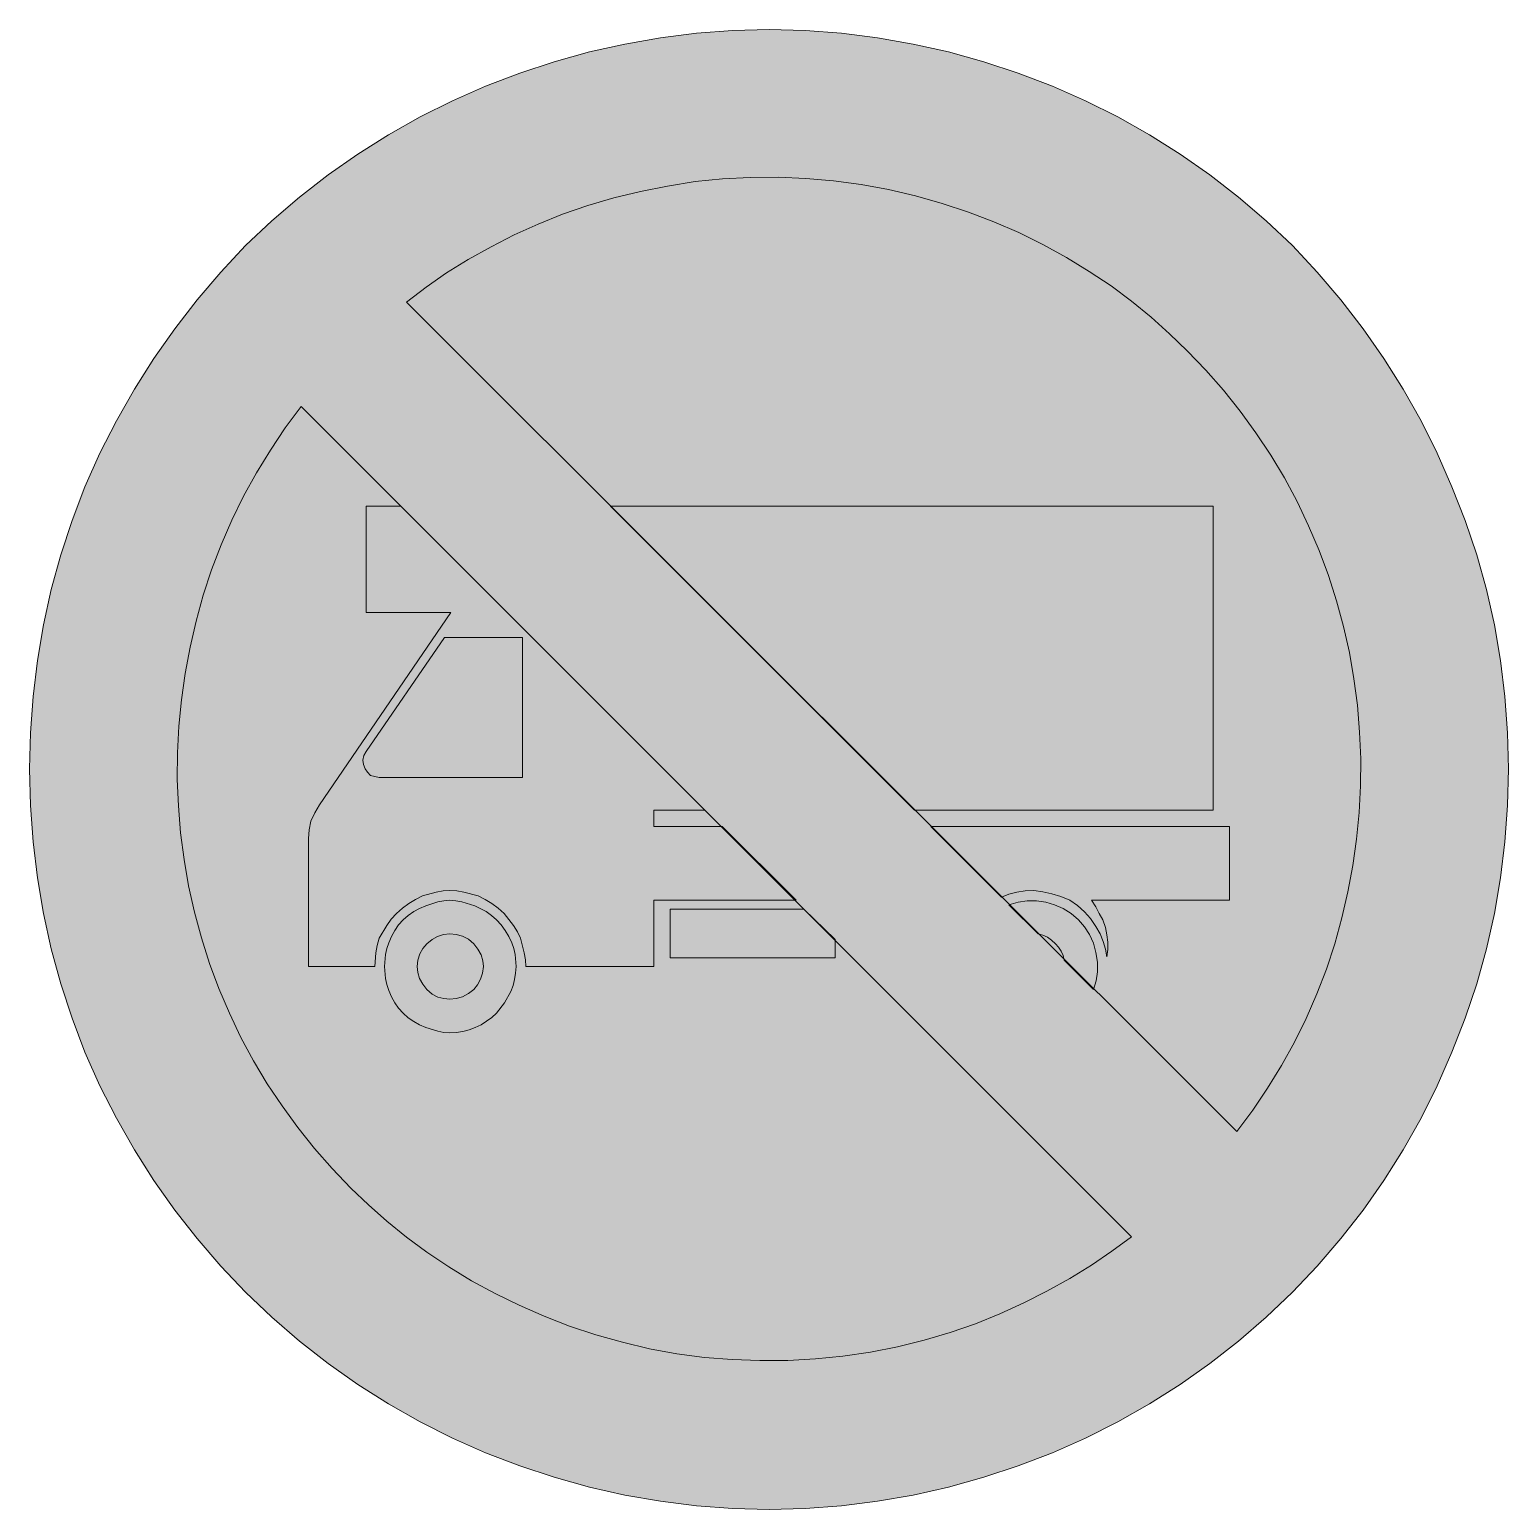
# Model space of a CAD drawing. Header units: metres. Extents: x 162 to 408, y 13 to 259.
import ezdxf

# ---------------------------------------------------------------- set-up
doc = ezdxf.new("R2010")
doc.units = ezdxf.units.M
for name, color, linetype, true_color in [('FILL_BLACK_000000', 7, 'Continuous', 0x000000), ('FILL_RED_FF0000', 7, 'Continuous', 0xff0000), ('FILL_WHITE_FFFFFF', 7, 'Continuous', 0xffffff), ('STROKE_BLACK_000000', 7, 'Continuous', 0x000000)]:
    doc.layers.add(name, color=color, linetype=linetype, true_color=true_color)

msp = doc.modelspace()

# ---------------------------------------------------------------- hatches: boundary and pattern name
at = {"layer": 'FILL_BLACK_000000', "true_color": 0x000000}
h = msp.add_hatch(color=7, dxfattribs=at)
h.dxf.hatch_style = 1
h.paths.add_polyline_path([(265.86, 103.32), (244.62, 103.32), (244.56, 104.43), (244.37, 105.59), (243.72, 108), (243.22, 109.08), (242.57, 110.14), (241.02, 112.14), (240.04, 113.02), (239, 113.78), (237.88, 114.44), (236.7, 115.02), (234.36, 115.67), (233.21, 115.86), (232.02, 115.92), (230.91, 115.86), (229.77, 115.67), (227.52, 115.02), (226.34, 114.44), (225.23, 113.78), (224.18, 113.02), (223.2, 112.14), (222.32, 111.16), (221.56, 110.14), (220.32, 108), (219.98, 106.79), (219.76, 105.59), (219.6, 103.32), (208.62, 103.32), (208.62, 124.56), (208.73, 126), (208.98, 127.44), (209.63, 128.79), (210.42, 130.14), (232.2, 162), (218.16, 162), (218.16, 179.64), (223.92, 179.64), (274.32, 129.24), (265.86, 129.24), (265.86, 126.54), (277.2, 126.54), (289.44, 114.3), (265.86, 114.3), (265.86, 103.32)])
h.paths.add_polyline_path([(217.76, 138.31), (217.62, 137.52), (217.73, 136.8), (217.98, 136.08), (218.36, 135.54), (218.88, 135), (220.32, 134.64), (244.08, 134.64), (244.08, 157.86), (231.12, 157.86), (218.16, 138.96), (217.76, 138.31)], flags=16)
h = msp.add_hatch(color=7, dxfattribs=at)
h.dxf.hatch_style = 1
h.paths.add_polyline_path([(358.56, 179.64), (358.56, 129.24), (309.06, 129.24), (258.66, 179.64), (358.56, 179.64)])
h = msp.add_hatch(color=7, dxfattribs=at)
h.dxf.hatch_style = 1
h.paths.add_polyline_path([(361.26, 126.54), (361.26, 114.3), (338.4, 114.3), (339.1, 113.22), (339.66, 112.14), (340.27, 111.04), (340.74, 109.8), (340.97, 108.58), (341.1, 107.37), (341.09, 106.15), (340.92, 104.94), (340.71, 106.18), (340.36, 107.46), (339.83, 108.74), (339.12, 109.98), (338.24, 111.26), (337.23, 112.41), (336.08, 113.42), (334.8, 114.3), (333.32, 114.91), (331.83, 115.38), (330.35, 115.72), (328.86, 115.92), (327.41, 115.85), (326.03, 115.65), (324.71, 115.31), (323.46, 114.84), (311.76, 126.54), (361.26, 126.54)])
h = msp.add_hatch(color=7, dxfattribs=at)
h.dxf.hatch_style = 1
h.paths.add_polyline_path([(242.77, 101.2), (242.5, 100.17), (242.12, 99.18), (241.1, 97.3), (239.76, 95.58), (238.98, 94.87), (238.12, 94.24), (237.2, 93.68), (236.23, 93.22), (235.21, 92.84), (234.17, 92.57), (233.1, 92.4), (232.02, 92.34), (231.05, 92.4), (230.04, 92.59), (228.06, 93.24), (227.01, 93.68), (226.04, 94.21), (225.12, 94.83), (224.28, 95.58), (223.53, 96.42), (222.91, 97.33), (222.38, 98.31), (221.94, 99.36), (221.6, 100.33), (221.38, 101.34), (221.22, 103.32), (221.38, 105.3), (221.6, 106.31), (221.94, 107.28), (222.38, 108.33), (222.91, 109.3), (223.53, 110.22), (224.28, 111.06), (225.12, 111.81), (226.04, 112.43), (227.01, 112.96), (228.06, 113.4), (230.04, 114.05), (231.05, 114.24), (232.02, 114.3), (233, 114.24), (234.02, 114.05), (236.16, 113.4), (238.03, 112.43), (238.92, 111.81), (239.76, 111.06), (240.53, 110.22), (241.22, 109.3), (241.81, 108.33), (242.28, 107.28), (242.62, 106.31), (242.84, 105.3), (243, 103.32), (242.94, 102.25), (242.77, 101.2)])
h.paths.add_polyline_path([(237.2, 105.28), (236.69, 106.23), (235.98, 107.1), (235.11, 107.88), (234.14, 108.38), (233.09, 108.64), (232.02, 108.72), (230.97, 108.62), (229.99, 108.31), (229.08, 107.81), (228.24, 107.1), (227.53, 106.33), (227.03, 105.41), (226.72, 104.39), (226.62, 103.32), (226.72, 102.35), (227.02, 101.36), (227.53, 100.41), (228.24, 99.54), (229.11, 98.76), (230.06, 98.26), (231.05, 98), (232.02, 97.92), (233.09, 98.02), (234.14, 98.32), (235.11, 98.83), (235.98, 99.54), (236.61, 100.31), (237.13, 101.23), (237.47, 102.25), (237.6, 103.32), (237.5, 104.29), (237.2, 105.28)], flags=16)
h = msp.add_hatch(color=7, dxfattribs=at)
h.dxf.hatch_style = 1
h.paths.add_polyline_path([(268.56, 112.86), (290.7, 112.86), (295.92, 107.82), (295.92, 104.76), (268.56, 104.76), (268.56, 112.86)])
h = msp.add_hatch(color=7, dxfattribs=at)
h.dxf.hatch_style = 1
h.paths.add_polyline_path([(326.23, 114.01), (327.76, 114.22), (329.3, 114.22), (330.82, 114.01), (332.29, 113.58), (333.71, 112.95), (335.03, 112.11), (336.24, 111.06), (337.25, 109.91), (338.09, 108.63), (338.72, 107.21), (339.12, 105.66), (339.39, 104.05), (339.41, 102.46), (339.2, 100.95), (338.76, 99.54), (333.9, 104.4), (333.7, 105.18), (333.38, 105.88), (332.96, 106.53), (332.46, 107.1), (331.78, 107.71), (331.09, 108.18), (330.36, 108.52), (329.58, 108.72), (324.72, 113.58), (326.23, 114.01)])
at = {"layer": 'FILL_RED_FF0000', "true_color": 0xff0000}
h = msp.add_hatch(color=7, dxfattribs=at)
h.dxf.hatch_style = 1
h.paths.add_polyline_path([(407.38, 130.02), (406.94, 124.01), (406.22, 118.04), (405.2, 112.12), (403.89, 106.26), (402.28, 100.47), (400.37, 94.74), (398.16, 89.1), (395.73, 83.57), (393.04, 78.18), (390.09, 72.94), (386.89, 67.86), (383.44, 62.95), (379.76, 58.22), (375.84, 53.67), (371.7, 49.32), (367.34, 45.17), (362.78, 41.23), (358.02, 37.52), (353.09, 34.04), (348, 30.81), (342.77, 27.83), (337.4, 25.12), (331.92, 22.68), (326.27, 20.52), (320.53, 18.64), (314.71, 17.03), (308.83, 15.7), (302.91, 14.67), (296.94, 13.92), (290.95, 13.47), (284.94, 13.32), (278.93, 13.47), (272.94, 13.92), (266.97, 14.67), (261.04, 15.7), (255.17, 17.03), (249.35, 18.64), (243.61, 20.52), (237.96, 22.68), (232.48, 25.12), (227.11, 27.83), (221.88, 30.81), (216.79, 34.04), (211.86, 37.52), (207.1, 41.23), (202.54, 45.17), (198.18, 49.32), (194.04, 53.67), (190.12, 58.22), (186.43, 62.95), (182.97, 67.86), (179.75, 72.94), (176.77, 78.18), (174.03, 83.57), (171.54, 89.1), (169.39, 94.74), (167.52, 100.47), (165.95, 106.26), (164.65, 112.12), (163.65, 118.04), (162.93, 124.01), (162.5, 130.02), (162.36, 136.08), (162.5, 142.09), (162.93, 148.08), (163.65, 154.04), (164.65, 159.95), (165.95, 165.81), (167.52, 171.59), (169.39, 177.29), (171.54, 182.88), (174.03, 188.41), (176.77, 193.81), (179.75, 199.05), (182.97, 204.14), (186.43, 209.07), (190.12, 213.84), (194.04, 218.43), (198.18, 222.84), (202.54, 226.98), (207.1, 230.9), (211.86, 234.58), (216.79, 238.03), (221.88, 241.23), (227.11, 244.18), (232.48, 246.87), (237.96, 249.3), (243.61, 251.46), (249.35, 253.34), (255.17, 254.95), (261.04, 256.27), (266.97, 257.31), (272.94, 258.06), (278.93, 258.51), (284.94, 258.66), (290.95, 258.51), (296.94, 258.06), (302.91, 257.31), (308.83, 256.27), (314.71, 254.95), (320.53, 253.34), (326.27, 251.46), (331.92, 249.3), (337.4, 246.87), (342.77, 244.18), (348, 241.23), (353.09, 238.03), (358.02, 234.58), (362.78, 230.9), (367.34, 226.98), (371.7, 222.84), (375.84, 218.43), (379.76, 213.84), (383.44, 209.07), (386.89, 204.14), (390.09, 199.05), (393.04, 193.81), (395.73, 188.41), (398.16, 182.88), (400.37, 177.29), (402.28, 171.59), (403.89, 165.81), (405.2, 159.95), (406.22, 154.04), (406.94, 148.08), (407.38, 142.09), (407.52, 136.08), (407.38, 130.02)])
at = {"layer": 'FILL_WHITE_FFFFFF', "true_color": 0xffffff}
h = msp.add_hatch(color=7, dxfattribs=at)
h.dxf.hatch_style = 1
h.paths.add_polyline_path([(224.82, 213.48), (228.1, 215.98), (231.5, 218.34), (235.07, 220.57), (238.86, 222.66), (242.7, 224.61), (246.67, 226.42), (250.73, 228.05), (254.88, 229.5), (259.23, 230.75), (263.65, 231.82), (268.14, 232.71), (272.7, 233.46), (277.21, 233.9), (281.81, 234.13), (286.44, 234.17), (291.06, 234), (295.65, 233.6), (300.22, 232.96), (304.75, 232.13), (309.24, 231.12), (313.66, 229.83), (317.99, 228.4), (322.23, 226.79), (326.34, 225), (330.35, 223.01), (334.26, 220.86), (338.03, 218.57), (341.64, 216.18), (345.05, 213.66), (348.28, 210.98), (351.33, 208.21), (354.24, 205.38), (357.34, 202.2), (360.28, 198.88), (363.06, 195.42), (365.67, 191.83), (368.12, 188.13), (370.39, 184.32), (372.49, 180.41), (374.4, 176.4), (376.13, 172.32), (377.67, 168.17), (379.02, 163.97), (380.18, 159.7), (381.15, 155.39), (381.92, 151.04), (382.49, 146.64), (382.86, 142.2), (383.03, 137.75), (383, 133.3), (382.77, 128.86), (382.34, 124.45), (381.72, 120.06), (380.91, 115.7), (379.91, 111.38), (378.72, 107.1), (377.34, 102.89), (375.76, 98.77), (373.99, 94.73), (372.04, 90.79), (369.91, 86.94), (367.61, 83.18), (365.14, 79.52), (362.52, 75.96), (224.82, 213.48)])
h = msp.add_hatch(color=7, dxfattribs=at)
h.dxf.hatch_style = 1
h.paths.add_polyline_path([(345.06, 58.5), (341.78, 56.11), (338.38, 53.8), (334.81, 51.59), (331.02, 49.5), (327.18, 47.55), (323.21, 45.74), (319.15, 44.11), (315, 42.66), (310.65, 41.38), (306.23, 40.27), (301.74, 39.37), (297.18, 38.7), (292.67, 38.26), (288.07, 38.02), (283.44, 37.99), (278.82, 38.16), (274.23, 38.53), (269.66, 39.13), (265.13, 39.96), (260.64, 41.04), (256.22, 42.25), (251.89, 43.69), (247.65, 45.34), (243.54, 47.16), (239.53, 49.12), (235.62, 51.23), (231.85, 53.51), (228.24, 55.98), (224.83, 58.47), (221.6, 61.09), (218.55, 63.8), (215.64, 66.6), (212.54, 69.83), (209.6, 73.18), (206.82, 76.64), (204.21, 80.21), (201.76, 83.9), (199.49, 87.69), (197.39, 91.58), (195.48, 95.58), (193.75, 99.67), (192.21, 103.84), (190.86, 108.07), (189.7, 112.36), (188.73, 116.71), (187.96, 121.09), (187.39, 125.51), (187.02, 129.96), (186.85, 134.35), (186.88, 138.76), (187.11, 143.16), (187.54, 147.55), (188.16, 151.93), (188.97, 156.28), (189.97, 160.6), (191.16, 164.88), (192.54, 169.1), (194.12, 173.24), (195.89, 177.31), (197.84, 181.28), (199.97, 185.17), (202.27, 188.95), (204.74, 192.63), (207.36, 196.2), (345.06, 58.5)])

# ---------------------------------------------------------------- linework, layer by layer
at = {"layer": 'FILL_BLACK_000000', "lineweight": 0, "true_color": 0x000000}
for points in [[(265.86, 103.32), (244.62, 103.32), (244.56, 104.43), (244.37, 105.59), (243.72, 108), (243.22, 109.08), (242.57, 110.14), (241.02, 112.14), (240.04, 113.02), (239, 113.78), (237.88, 114.44), (236.7, 115.02), (234.36, 115.67), (233.21, 115.86), (232.02, 115.92), (230.91, 115.86), (229.77, 115.67), (227.52, 115.02), (226.34, 114.44), (225.23, 113.78), (224.18, 113.02), (223.2, 112.14), (222.32, 111.16), (221.56, 110.14), (220.32, 108), (219.98, 106.79), (219.76, 105.59), (219.6, 103.32), (208.62, 103.32), (208.62, 124.56), (208.73, 126), (208.98, 127.44), (209.63, 128.79), (210.42, 130.14), (232.2, 162), (218.16, 162), (218.16, 179.64), (223.92, 179.64), (274.32, 129.24), (265.86, 129.24), (265.86, 126.54), (277.2, 126.54), (289.44, 114.3), (265.86, 114.3)], [(358.56, 179.64), (358.56, 129.24), (309.06, 129.24), (258.66, 179.64)], [(217.76, 138.31), (217.62, 137.52), (217.73, 136.8), (217.98, 136.08), (218.36, 135.54), (218.88, 135), (220.32, 134.64), (244.08, 134.64), (244.08, 157.86), (231.12, 157.86), (218.16, 138.96)], [(361.26, 126.54), (361.26, 114.3), (338.4, 114.3), (339.1, 113.22), (339.66, 112.14), (340.27, 111.04), (340.74, 109.8), (340.97, 108.58), (341.1, 107.37), (341.09, 106.15), (340.92, 104.94), (340.71, 106.18), (340.36, 107.46), (339.83, 108.74), (339.12, 109.98), (338.24, 111.26), (337.23, 112.41), (336.08, 113.42), (334.8, 114.3), (333.32, 114.91), (331.83, 115.38), (330.35, 115.72), (328.86, 115.92), (327.41, 115.85), (326.03, 115.65), (324.71, 115.31), (323.46, 114.84), (311.76, 126.54)], [(242.77, 101.2), (242.5, 100.17), (242.12, 99.18), (241.1, 97.3), (239.76, 95.58), (238.98, 94.87), (238.12, 94.24), (237.2, 93.68), (236.23, 93.22), (235.21, 92.84), (234.17, 92.57), (233.1, 92.4), (232.02, 92.34), (231.05, 92.4), (230.04, 92.59), (228.06, 93.24), (227.01, 93.68), (226.04, 94.21), (225.12, 94.83), (224.28, 95.58), (223.53, 96.42), (222.91, 97.33), (222.38, 98.31), (221.94, 99.36), (221.6, 100.33), (221.38, 101.34), (221.22, 103.32), (221.38, 105.3), (221.6, 106.31), (221.94, 107.28), (222.38, 108.33), (222.91, 109.3), (223.53, 110.22), (224.28, 111.06), (225.12, 111.81), (226.04, 112.43), (227.01, 112.96), (228.06, 113.4), (230.04, 114.05), (231.05, 114.24), (232.02, 114.3), (233, 114.24), (234.02, 114.05), (236.16, 113.4), (238.03, 112.43), (238.92, 111.81), (239.76, 111.06), (240.53, 110.22), (241.22, 109.3), (241.81, 108.33), (242.28, 107.28), (242.62, 106.31), (242.84, 105.3), (243, 103.32), (242.94, 102.25)], [(268.56, 112.86), (290.7, 112.86), (295.92, 107.82), (295.92, 104.76), (268.56, 104.76)], [(326.23, 114.01), (327.76, 114.22), (329.3, 114.22), (330.82, 114.01), (332.29, 113.58), (333.71, 112.95), (335.03, 112.11), (336.24, 111.06), (337.25, 109.91), (338.09, 108.63), (338.72, 107.21), (339.12, 105.66), (339.39, 104.05), (339.41, 102.46), (339.2, 100.95), (338.76, 99.54), (333.9, 104.4), (333.7, 105.18), (333.38, 105.88), (332.96, 106.53), (332.46, 107.1), (331.78, 107.71), (331.09, 108.18), (330.36, 108.52), (329.58, 108.72), (324.72, 113.58)], [(237.2, 105.28), (236.69, 106.23), (235.98, 107.1), (235.11, 107.88), (234.14, 108.38), (233.09, 108.64), (232.02, 108.72), (230.97, 108.62), (229.99, 108.31), (229.08, 107.81), (228.24, 107.1), (227.53, 106.33), (227.03, 105.41), (226.72, 104.39), (226.62, 103.32), (226.72, 102.35), (227.02, 101.36), (227.53, 100.41), (228.24, 99.54), (229.11, 98.76), (230.06, 98.26), (231.05, 98), (232.02, 97.92), (233.09, 98.02), (234.14, 98.32), (235.11, 98.83), (235.98, 99.54), (236.61, 100.31), (237.13, 101.23), (237.47, 102.25), (237.6, 103.32), (237.5, 104.29)]]:
    msp.add_lwpolyline(points, close=True, dxfattribs=at)
at = {"layer": 'FILL_RED_FF0000', "lineweight": 0, "true_color": 0xff0000}
msp.add_lwpolyline([(407.38, 130.02), (406.94, 124.01), (406.22, 118.04), (405.2, 112.12), (403.89, 106.26), (402.28, 100.47), (400.37, 94.74), (398.16, 89.1), (395.73, 83.57), (393.04, 78.18), (390.09, 72.94), (386.89, 67.86), (383.44, 62.95), (379.76, 58.22), (375.84, 53.67), (371.7, 49.32), (367.34, 45.17), (362.78, 41.23), (358.02, 37.52), (353.09, 34.04), (348, 30.81), (342.77, 27.83), (337.4, 25.12), (331.92, 22.68), (326.27, 20.52), (320.53, 18.64), (314.71, 17.03), (308.83, 15.7), (302.91, 14.67), (296.94, 13.92), (290.95, 13.47), (284.94, 13.32), (278.93, 13.47), (272.94, 13.92), (266.97, 14.67), (261.04, 15.7), (255.17, 17.03), (249.35, 18.64), (243.61, 20.52), (237.96, 22.68), (232.48, 25.12), (227.11, 27.83), (221.88, 30.81), (216.79, 34.04), (211.86, 37.52), (207.1, 41.23), (202.54, 45.17), (198.18, 49.32), (194.04, 53.67), (190.12, 58.22), (186.43, 62.95), (182.97, 67.86), (179.75, 72.94), (176.77, 78.18), (174.03, 83.57), (171.54, 89.1), (169.39, 94.74), (167.52, 100.47), (165.95, 106.26), (164.65, 112.12), (163.65, 118.04), (162.93, 124.01), (162.5, 130.02), (162.36, 136.08), (162.5, 142.09), (162.93, 148.08), (163.65, 154.04), (164.65, 159.95), (165.95, 165.81), (167.52, 171.59), (169.39, 177.29), (171.54, 182.88), (174.03, 188.41), (176.77, 193.81), (179.75, 199.05), (182.97, 204.14), (186.43, 209.07), (190.12, 213.84), (194.04, 218.43), (198.18, 222.84), (202.54, 226.98), (207.1, 230.9), (211.86, 234.58), (216.79, 238.03), (221.88, 241.23), (227.11, 244.18), (232.48, 246.87), (237.96, 249.3), (243.61, 251.46), (249.35, 253.34), (255.17, 254.95), (261.04, 256.27), (266.97, 257.31), (272.94, 258.06), (278.93, 258.51), (284.94, 258.66), (290.95, 258.51), (296.94, 258.06), (302.91, 257.31), (308.83, 256.27), (314.71, 254.95), (320.53, 253.34), (326.27, 251.46), (331.92, 249.3), (337.4, 246.87), (342.77, 244.18), (348, 241.23), (353.09, 238.03), (358.02, 234.58), (362.78, 230.9), (367.34, 226.98), (371.7, 222.84), (375.84, 218.43), (379.76, 213.84), (383.44, 209.07), (386.89, 204.14), (390.09, 199.05), (393.04, 193.81), (395.73, 188.41), (398.16, 182.88), (400.37, 177.29), (402.28, 171.59), (403.89, 165.81), (405.2, 159.95), (406.22, 154.04), (406.94, 148.08), (407.38, 142.09), (407.52, 136.08)], close=True, dxfattribs=at)
at = {"layer": 'FILL_WHITE_FFFFFF', "lineweight": 0, "true_color": 0xff0000}
for points in [[(224.82, 213.48), (228.1, 215.98), (231.5, 218.34), (235.07, 220.57), (238.86, 222.66), (242.7, 224.61), (246.67, 226.42), (250.73, 228.05), (254.88, 229.5), (259.23, 230.75), (263.65, 231.82), (268.14, 232.71), (272.7, 233.46), (277.21, 233.9), (281.81, 234.13), (286.44, 234.17), (291.06, 234), (295.65, 233.6), (300.22, 232.96), (304.75, 232.13), (309.24, 231.12), (313.66, 229.83), (317.99, 228.4), (322.23, 226.79), (326.34, 225), (330.35, 223.01), (334.26, 220.86), (338.03, 218.57), (341.64, 216.18), (345.05, 213.66), (348.28, 210.98), (351.33, 208.21), (354.24, 205.38), (357.34, 202.2), (360.28, 198.88), (363.06, 195.42), (365.67, 191.83), (368.12, 188.13), (370.39, 184.32), (372.49, 180.41), (374.4, 176.4), (376.13, 172.32), (377.67, 168.17), (379.02, 163.97), (380.18, 159.7), (381.15, 155.39), (381.92, 151.04), (382.49, 146.64), (382.86, 142.2), (383.03, 137.75), (383, 133.3), (382.77, 128.86), (382.34, 124.45), (381.72, 120.06), (380.91, 115.7), (379.91, 111.38), (378.72, 107.1), (377.34, 102.89), (375.76, 98.77), (373.99, 94.73), (372.04, 90.79), (369.91, 86.94), (367.61, 83.18), (365.14, 79.52), (362.52, 75.96)], [(345.06, 58.5), (341.78, 56.11), (338.38, 53.8), (334.81, 51.59), (331.02, 49.5), (327.18, 47.55), (323.21, 45.74), (319.15, 44.11), (315, 42.66), (310.65, 41.38), (306.23, 40.27), (301.74, 39.37), (297.18, 38.7), (292.67, 38.26), (288.07, 38.02), (283.44, 37.99), (278.82, 38.16), (274.23, 38.53), (269.66, 39.13), (265.13, 39.96), (260.64, 41.04), (256.22, 42.25), (251.89, 43.69), (247.65, 45.34), (243.54, 47.16), (239.53, 49.12), (235.62, 51.23), (231.85, 53.51), (228.24, 55.98), (224.83, 58.47), (221.6, 61.09), (218.55, 63.8), (215.64, 66.6), (212.54, 69.83), (209.6, 73.18), (206.82, 76.64), (204.21, 80.21), (201.76, 83.9), (199.49, 87.69), (197.39, 91.58), (195.48, 95.58), (193.75, 99.67), (192.21, 103.84), (190.86, 108.07), (189.7, 112.36), (188.73, 116.71), (187.96, 121.09), (187.39, 125.51), (187.02, 129.96), (186.85, 134.35), (186.88, 138.76), (187.11, 143.16), (187.54, 147.55), (188.16, 151.93), (188.97, 156.28), (189.97, 160.6), (191.16, 164.88), (192.54, 169.1), (194.12, 173.24), (195.89, 177.31), (197.84, 181.28), (199.97, 185.17), (202.27, 188.95), (204.74, 192.63), (207.36, 196.2)]]:
    msp.add_lwpolyline(points, close=True, dxfattribs=at)
at = {"layer": 'STROKE_BLACK_000000', "lineweight": 0, "true_color": 0x000000}
msp.add_lwpolyline([(338.4, 114.3), (338.58, 114.3)], dxfattribs=at)

doc.saveas('drawing.dxf')
